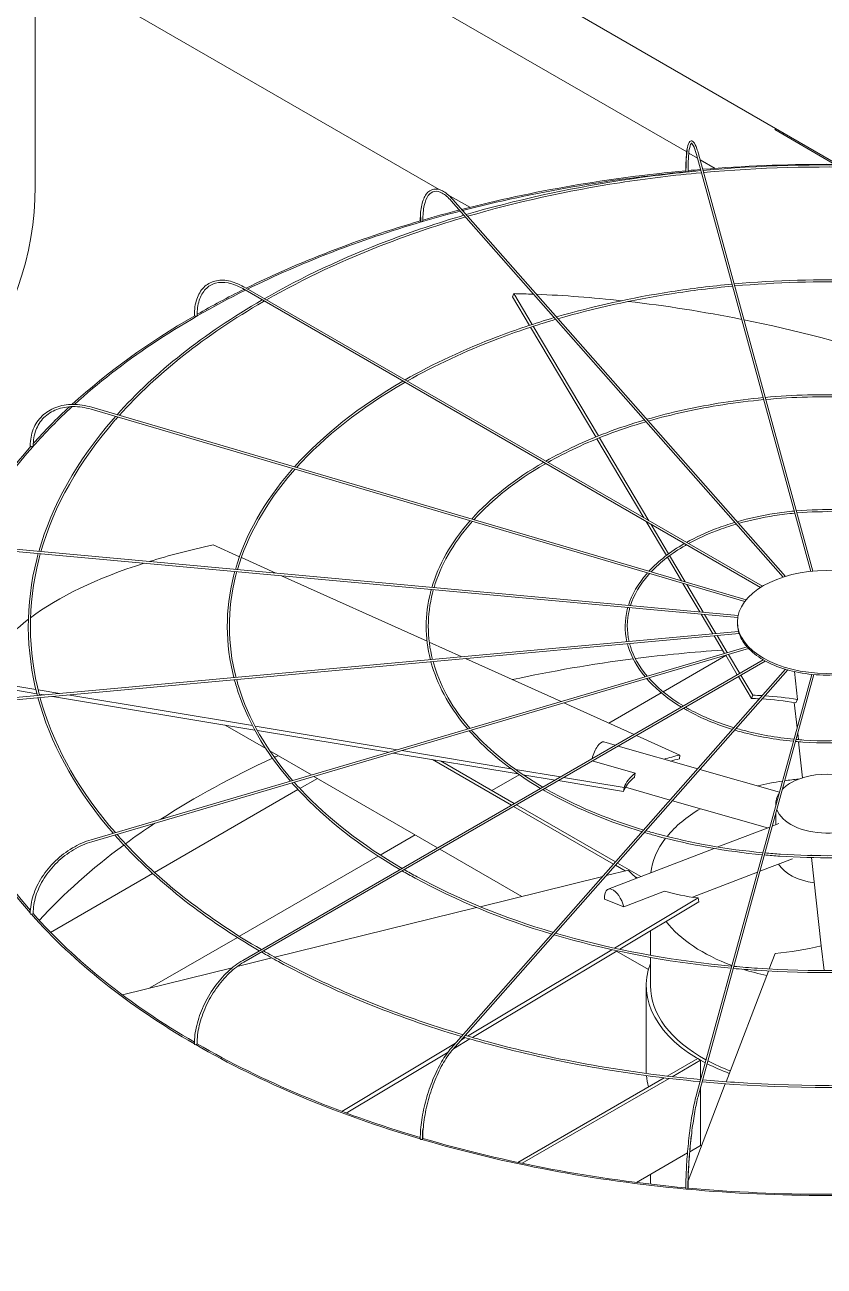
# Model space of a CAD drawing. Header units: millimetres. Extents: x -312439 to 477422, y -331570 to 212570.
# Drawn here: x 399934.5 to 400169.3, y 92411.2 to 92775.7 of the extents above; entities that cross this region are included whole.
import ezdxf

# ---------------------------------------------------------------- set-up
doc = ezdxf.new("R2010")
doc.units = ezdxf.units.MM

msp = doc.modelspace()

# ---------------------------------------------------------------- linework, layer by layer
at = {"color": 0, "linetype": 'Continuous', "lineweight": 0, "extrusion": (8.40036e-17, 0.816497, 0.57735)}
for p, q in [((400173.304, 92734.748), (399937.569, 92870.85)), ((399937.589, 92728.237), (399937.589, 92868.977)), ((399937.589, 92848.836), (400128.902, 92738.381)), ((400056.199, 92727.35), (399937.589, 92795.829)), ((400155.222, 92745.188), (400154.789, 92744.938)), ((400154.789, 92744.938), (400172.429, 92734.754)), ((400157.043, 92743.637), (400157.476, 92743.887)), ((400129.523, 92738.023), (400132.075, 92736.549)), ((400131.765, 92737.679), (400165.358, 92615.224)), ((400165.977, 92615.284), (400132.356, 92737.841)), ((400132.83, 92736.114), (400137.237, 92733.569)), ((400065.23, 92722.136), (400058.807, 92725.844)), ((400157.257, 92613.559), (400059.757, 92724.037)), ((400157.898, 92613.758), (400060.216, 92724.442)), ((400150.556, 92610.481), (399998.524, 92698.257)), ((400151.148, 92610.847), (399998.83, 92698.788)), ((400077.757, 92695.814), (400078.127, 92696.781)), ((400078.127, 92696.781), (400083.511, 92687.733)), ((400082.719, 92687.474), (400077.757, 92695.814)), ((400102.22, 92654.699), (400083.04, 92686.935)), ((400083.832, 92687.194), (400102.982, 92655.007)), ((400146.387, 92606.888), (399954.22, 92663.419)), ((400145.978, 92606.37), (399954.047, 92662.831)), ((400116.362, 92630.931), (400102.537, 92654.167)), ((400103.299, 92654.475), (400117.803, 92630.099)), ((400122.928, 92619.896), (400117.003, 92629.853)), ((400118.444, 92629.022), (400123.583, 92620.385)), ((399930.687, 92621.209), (400143.928, 92601.709)), ((400144.042, 92602.314), (399930.743, 92621.818)), ((399997.568, 92619.534), (399989.809, 92623.025)), ((400123.897, 92619.856), (400128.478, 92612.157)), ((400008.235, 92614.732), (399998.128, 92619.281)), ((400127.332, 92612.494), (400123.243, 92619.366)), ((400052.665, 92594.736), (400009.95, 92613.961)), ((400132.776, 92603.344), (400127.792, 92611.72)), ((400128.939, 92611.383), (400133.776, 92603.252)), ((400136.613, 92596.896), (400133.163, 92602.694)), ((400134.163, 92602.602), (400137.509, 92596.978)), ((399930.687, 92578.065), (400144.129, 92597.583)), ((400143.825, 92599.875), (400143.825, 92600.375)), ((399930.743, 92577.455), (400144.31, 92596.985)), ((400062.852, 92590.151), (400053.315, 92594.443)), ((400140.029, 92591.154), (400136.96, 92596.313)), ((400137.856, 92596.395), (400140.834, 92591.39)), ((399954.047, 92536.442), (400146.617, 92593.091)), ((399954.22, 92535.855), (400147.076, 92592.588)), ((400121.975, 92579.897), (400140.398, 92590.534)), ((400143.766, 92584.872), (400140.352, 92590.61)), ((400141.157, 92590.847), (400144.47, 92585.279)), ((399998.524, 92501.017), (400151.378, 92589.267)), ((399998.83, 92500.486), (400151.997, 92588.917)), ((400092.01, 92577.028), (400063.988, 92589.64)), ((399921.404, 92583.252), (399937.791, 92580.523)), ((400157.934, 92586.482), (400059.757, 92475.237)), ((400158.584, 92586.294), (400060.216, 92474.831)), ((400131.765, 92461.595), (400165.619, 92585)), ((400132.356, 92461.433), (400166.239, 92584.944)), ((400147.911, 92577.907), (400144.08, 92584.346)), ((400144.783, 92584.752), (400148.281, 92578.874)), ((400161.434, 92577.599), (400160.521, 92585.808)), ((399938.094, 92579.3), (399921.239, 92582.106)), ((399938.448, 92580.414), (399944.802, 92579.356)), ((400106.056, 92570.706), (400121.409, 92579.571)), ((399940.256, 92578.94), (399938.755, 92579.19)), ((400002.073, 92568.649), (399942.641, 92578.543)), ((399947.187, 92578.959), (400001.391, 92569.935)), ((400113.459, 92567.374), (400092.868, 92576.642)), ((400147.911, 92577.907), (400148.281, 92578.874)), ((400160.49, 92576.728), (400161.315, 92569.311)), ((400005.336, 92563.186), (399993.363, 92570.099)), ((400002.147, 92569.809), (400043.862, 92562.864)), ((400041.317, 92562.115), (400002.841, 92568.521)), ((400104.58, 92565.136), (400107.926, 92564.18)), ((400126.932, 92561.311), (400114.147, 92567.065)), ((400161.498, 92567.664), (400161.703, 92565.823)), ((400161.772, 92565.203), (400162.947, 92554.637)), ((400018.71, 92555.465), (400006.528, 92562.498)), ((400079.396, 92555.775), (400042.703, 92561.884)), ((400045.248, 92562.633), (400077.277, 92557.301)), ((400108.746, 92563.946), (400132.146, 92557.261)), ((400126.767, 92560.166), (400126.932, 92561.311)), ((400054.218, 92559.967), (400077.424, 92546.569)), ((400078.29, 92547.069), (400056.652, 92559.562)), ((400101.177, 92559.576), (400113.8, 92555.97)), ((400015.301, 92551.493), (400020.445, 92554.463)), ((400055.77, 92534.068), (400019.442, 92555.042)), ((400071.703, 92550.873), (400079.758, 92555.524)), ((400078.621, 92557.077), (400091.818, 92554.88)), ((400090.241, 92553.97), (400080.82, 92555.538)), ((400110.352, 92550.621), (400091.192, 92553.811)), ((400092.768, 92554.722), (400110.517, 92551.767)), ((400132.798, 92557.075), (400156.13, 92550.409)), ((399972.627, 92526.855), (400014.757, 92551.179)), ((400110.352, 92550.621), (400110.517, 92551.767)), ((400110.918, 92551.828), (400124.042, 92548.079)), ((400108.009, 92529.911), (400078.902, 92546.716)), ((400124.694, 92547.892), (400152.649, 92539.906)), ((400155.084, 92547.028), (400155.084, 92546.599)), ((400078.036, 92546.216), (400107.424, 92529.249)), ((400155.084, 92544.284), (400155.084, 92540.843)), ((400138.091, 92534.306), (400153.319, 92540.164)), ((400154.029, 92540.437), (400155.974, 92541.185)), ((400038.928, 92531.95), (400049.183, 92537.871)), ((400080.485, 92519.799), (400056.383, 92533.714)), ((400105.866, 92521.911), (400136.963, 92533.873)), ((400165.486, 92531.803), (400165.459, 92532.046)), ((399997.572, 92508.073), (400038.333, 92531.606)), ((400107.965, 92528.936), (400110.841, 92527.276)), ((400115.468, 92525.604), (400108.55, 92529.599)), ((400150.396, 92527.195), (400159.943, 92530.867)), ((400168.434, 92505.289), (400165.554, 92531.189)), ((399942.117, 92509.24), (399972.07, 92526.534)), ((400104.251, 92525.653), (400068.234, 92516.781)), ((400111.774, 92527.506), (400105.294, 92525.91)), ((400113.476, 92525.755), (400114.429, 92525.205)), ((400130.57, 92519.568), (400149.686, 92526.922)), ((400110.493, 92516.749), (400122.426, 92521.339)), ((400104.797, 92519.018), (400110.493, 92516.749)), ((400107.704, 92504.611), (400132.296, 92519.331)), ((400132.502, 92518.199), (400109.245, 92504.278)), ((400132.502, 92518.199), (400132.296, 92519.331)), ((400067.229, 92516.534), (400007.961, 92501.935)), ((399971.299, 92492.904), (399996.973, 92507.727)), ((400118.26, 92502.518), (400118.26, 92509.675)), ((400064.562, 92478.787), (400106.938, 92504.153)), ((400108.474, 92503.817), (400065.975, 92478.378)), ((400117.675, 92498.327), (400108.323, 92503.727)), ((400154.903, 92503.025), (400153.164, 92498.487)), ((400168.434, 92505.289), (400169.242, 92498.023)), ((400007.087, 92501.72), (399996.895, 92499.209)), ((400118.26, 92493.586), (400118.26, 92501.896)), ((399995.448, 92498.853), (399963.188, 92490.907)), ((400152.934, 92497.886), (400140.479, 92465.378)), ((400117.035, 92468.583), (400117.035, 92493.586)), ((400065.256, 92477.948), (400060.403, 92475.043)), ((400062.75, 92477.703), (400063.846, 92478.358)), ((400027.618, 92456.674), (400061.019, 92476.666)), ((400058.83, 92474.102), (400028.91, 92456.192)), ((400132.135, 92472.19), (400123.193, 92467.027)), ((400124.636, 92466.86), (400133.001, 92471.69)), ((400133.001, 92471.69), (400132.135, 92472.19)), ((400133.001, 92471.69), (400133.001, 92466.101)), ((400122.308, 92466.516), (400079.322, 92441.698)), ((400080.589, 92441.43), (400123.746, 92466.346)), ((400140.25, 92464.781), (400129.328, 92436.274)), ((400133.001, 92463.786), (400133.001, 92446.687)), ((400129.133, 92444.453), (400114.162, 92435.81)), ((400133.001, 92446.687), (400129.798, 92444.837)), ((400118.26, 92437.189), (400118.26, 92438.176)), ((400128.65, 92434.504), (400128.547, 92434.236))]:
    msp.add_line(p, q, dxfattribs=at)
at = {"color": 0, "linetype": 'Continuous', "lineweight": 0}
for centre, major_axis, ratio, start_param, end_param in [((400170.06, 92583.364), (-262.225, 0), 0.5773503, 4.8709744, 5.1337903), ((400170.06, 92583.364), (-261.613, 0), 0.5773503, 4.8702538, 5.1336735), ((400128.955, 92732.871), (0.306, 0), 0.5773503, 3.1415927, 3.7072911), ((400129.003, 92732.697), (0.306, 0.001), 0.5647458, 3.2969897, 4.867786), ((400129.003, 92732.697), (0.306, 0.001), 0.5647458, 4.867786, 6.2831853), ((400170.06, 92583.364), (-261.613, 0), 0.5773503, 4.8601846, 4.8693633), ((400170.06, 92583.364), (-262.225, 0), 0.5773503, 4.8542575, 4.8684283), ((400170.06, 92583.364), (-262.225, 0), 0.5773503, 4.5737285, 4.8518651), ((399675.364, 92728.237), (262.225, 0), 0.5773503, 5.4977871, 6.2831853), ((400170.06, 92583.364), (-262.225, 0), 0.5773503, 5.1849758, 5.420347), ((400170.06, 92583.364), (-261.613, 0), 0.5773503, 5.183912, 5.4201653), ((400050.974, 92718.243), (0.306, 0), 0.5773503, 3.1415927, 4.134446), ((400051.113, 92718.085), (0.306, 0.003), 0.5659728, 3.6079382, 5.1787345), ((400051.113, 92718.085), (0.306, 0.003), 0.5659728, 5.1787345, 6.2831853), ((400170.06, 92583.364), (-261.613, 0), 0.5773503, 5.1364588, 5.1836819), ((400170.06, 92583.364), (-262.225, 0), 0.5773503, 5.1365691, 5.1818933), ((400170.06, 92583.364), (-261.613, 0), 0.5773503, 5.4234857, 5.718128), ((400170.06, 92583.364), (-262.225, 0), 0.5773503, 5.4236595, 5.4949761), ((400170.43, 92541.648), (-236.033, 90.421), 0.5343599, 5.2814302, 5.3074736), ((400170.43, 92541.648), (-236.033, 90.421), 0.5343599, 5.1688261, 5.2776752), ((400170.43, 92541.648), (-236.033, 90.421), 0.5343599, 5.0198116, 5.1604272), ((400170.06, 92583.364), (-262.225, 0), 0.5773503, 5.4989549, 5.7196003), ((399984.639, 92690.417), (0.306, 0), 0.5773503, 3.1415927, 4.450555), ((399984.855, 92690.292), (0.306, 0.004), 0.5683066, 3.9193388, 5.4901351), ((399984.855, 92690.292), (0.306, 0.004), 0.5683066, 5.4901351, 6.2831853), ((400170.43, 92541.648), (-236.033, 90.421), 0.5343599, 4.8289255, 5.0170065), ((400170.06, 92583.364), (-261.613, 0), 0.5773503, 5.7230202, 5.8115447), ((400170.06, 92583.364), (-262.225, 0), 0.5773503, 5.7247725, 5.8068149), ((400170.06, 92583.364), (-262.225, 0), 0.5773503, 5.8129334, 6.0685314), ((400170.06, 92583.364), (-261.613, 0), 0.5773503, 5.8119417, 6.0598961), ((399936.444, 92652.119), (0.306, 0), 0.5773503, 3.1415927, 4.7647143), ((399936.717, 92652.039), (0.306, 0.005), 0.5715189, 4.2314546, 5.8022509), ((399936.717, 92652.039), (0.306, 0.005), 0.5715189, 5.8022509, 6.2831853), ((400170.225, 92541.826), (-250.189, 35.961), 0.3284711, 5.5638228, 5.6785471), ((400170.225, 92541.826), (-250.189, 35.961), 0.3284711, 5.6885713, 5.965771), ((400170.225, 92541.826), (-250.189, 35.961), 0.3284711, 5.9728515, 6.2156373), ((400169.952, 92599.875), (-26.126, 0), 0.5773503, 0, 0.1535113), ((400169.952, 92599.875), (-26.126, 0), 0.5773503, 0.160648, 0.4676706), ((400170.06, 92442.124), (-261.613, 0), 0.5773503, 4.8296672, 4.9289778), ((400169.952, 92599.875), (-26.126, 0), 0.5773503, 0.4748072, 0.7818298), ((400170.06, 92442.124), (-261.613, 0), 0.5773503, 4.9315023, 5.0730373), ((400169.952, 92599.875), (-26.126, 0), 0.5773503, 0.7889665, 1.0959891), ((400169.952, 92599.875), (-26.126, 0), 0.5773503, 1.1031258, 1.4101484), ((400169.952, 92599.875), (-26.126, 0), 0.5773503, 1.417285, 1.7243076), ((400170.06, 92540.681), (-56.639, 21.698), 0.5343599, 5.2632147, 5.3074736), ((400170.43, 92541.648), (56.639, -21.698), 0.5343599, 2.113134, 2.1658809), ((400170.06, 92540.681), (-56.639, 21.698), 0.5343599, 5.0728277, 5.2488944), ((400170.43, 92541.648), (56.639, -21.698), 0.5343599, 1.92896, 2.0989228), ((400103.062, 92559.821), (1.518, 5.315), 0.3621096, 0, 1.5955332), ((400170.06, 92442.124), (-261.613, 0), 0.5773503, 5.3759613, 5.381266), ((400170.225, 92541.826), (-60.036, 8.629), 0.3284711, 5.5638228, 5.6832782), ((400170.06, 92583.364), (-262.225, 0), 0.5773503, 0.15775, 0.4689102), ((400170.06, 92583.364), (-261.613, 0), 0.5773503, 0.1573017, 0.4645126), ((400170.06, 92442.124), (-261.613, 0), 0.5773503, 5.3840325, 5.5566031), ((400170.06, 92540.681), (-60.036, 8.629), 0.3284711, 5.5638228, 5.6281345), ((400170.06, 92540.681), (-60.036, 8.629), 0.3284711, 5.9809914, 6.2156373), ((400170.225, 92541.826), (-60.036, 8.629), 0.3284711, 5.9787164, 6.2156373), ((400170.06, 92524.716), (-51.8, 0), 0.5773503, 4.8725497, 4.9536635), ((400170.06, 92547.028), (-14.976, 0), 0.5773503, 3.6916997, 5.4977871), ((400170.06, 92524.716), (-51.8, 0), 0.5773503, 4.9668384, 5.1151413), ((400170.06, 92547.028), (-14.976, 0), 0.5773503, 5.4977871, 5.7722245), ((400170.06, 92547.028), (-14.976, 0), 0.5773503, 5.9253681, 6.3268432), ((400170.06, 92524.716), (-51.8, 0), 0.5773503, 5.5125312, 5.8454489), ((400170.06, 92547.028), (-14.976, 0), 0.5773503, 0.1968015, 2.9056449), ((400170.06, 92442.124), (-261.613, 0), 0.5773503, 5.5668053, 5.6187776), ((400170.06, 92524.716), (-51.8, 0), 0.5773503, 5.864801, 6.2160224), ((400170.06, 92442.124), (-261.613, 0), 0.5773503, 5.6218563, 5.7966666), ((400170.06, 92532.121), (-14.976, 0), 0.5773503, 0.3310244, 1.3226651), ((400169.854, 92541.812), (-59.674, -10.853), 0.3443205, 0.1772511, 0.3142745), ((400107.851, 92516.752), (-1.984, 5.159), 0.4527097, 4.5393785, 7.2340672), ((400169.854, 92541.812), (-59.674, -10.853), 0.3443205, 0.5921448, 0.8290657), ((399936.444, 92514.735), (0.306, 0), 0.5773503, 3.1415927, 5.7071921), ((400170.06, 92583.364), (-262.225, 0), 0.5773503, 0.4717795, 0.7837457), ((399936.717, 92514.815), (0.306, 0.005), 0.5830421, 5.1737369, 6.2831853), ((400170.06, 92583.364), (-261.613, 0), 0.5773503, 0.4715588, 0.781436), ((400170.06, 92524.716), (-51.8, 0), 0.5773503, 0.4237953, 1.0021877), ((400169.69, 92541.62), (-56.425, -22.248), 0.5660586, 1.0925617, 1.3294826), ((400170.06, 92493.586), (-53.025, 0), 0.5773503, 6.0678252, 7.1147249), ((400170.06, 92524.716), (-51.8, 0), 0.5773503, 1.0153625, 1.0203014), ((400170.06, 92524.716), (-51.8, 0), 0.5773503, 1.0757224, 1.2236785), ((400170.06, 92493.586), (51.8, 0), 0.5773503, 3.1415927, 3.9574848), ((399984.639, 92476.436), (0.306, 0), 0.5773503, 3.1415927, 6.0213513), ((400170.06, 92583.364), (-262.225, 0), 0.5773503, 0.7858257, 1.0981183), ((399984.855, 92476.561), (0.306, 0.004), 0.5862544, 5.4898935, 6.2831853), ((400170.06, 92583.364), (-261.613, 0), 0.5773503, 0.7858227, 1.096892), ((400170.06, 92493.586), (-53.025, 0), 0.5773503, 0.8456372, 1.0001122), ((400170.06, 92493.586), (51.8, 0), 0.5773503, 3.9720631, 4.1329788), ((400170.06, 92468.583), (53.025, 0), 0.5773503, 3.1415927, 3.1671433), ((400170.06, 92468.583), (53.025, 0), 0.5773503, 3.1875095, 3.2970925), ((400050.974, 92448.611), (-0.306, 0), 0.5773503, 0, 3.1415927), ((400170.06, 92583.364), (-262.225, 0), 0.5773503, 1.0998851, 1.4125333), ((400051.113, 92448.768), (-0.306, -0.003), 0.5885883, 2.6652649, 3.1415927), ((400170.06, 92583.364), (-261.613, 0), 0.5773503, 1.1000981, 1.4118355), ((400170.06, 92468.583), (53.025, 0), 0.5773503, 3.9385413, 3.9453811), ((400170.06, 92442.624), (262.225, 0), 0.5773503, 3.1415927, 5.4977871), ((400170.06, 92437.189), (51.8, 0), 0.5773503, 3.1415927, 3.2048035), ((400128.955, 92433.982), (-0.306, 0), 0.5773503, 0, 3.1415927), ((400170.06, 92583.364), (-262.225, 0), 0.5773503, 1.4139544, 1.727034), ((400129.003, 92434.157), (-0.306, -0.001), 0.5898153, 2.9827557, 3.1415927), ((400170.06, 92583.364), (-261.613, 0), 0.5773503, 1.41439, 1.726367)]:
    msp.add_ellipse(centre, major_axis=major_axis, ratio=ratio, start_param=start_param, end_param=end_param, dxfattribs=at)
msp.add_ellipse((400169.952, 92600.375), major_axis=(26.126, 0), ratio=0.5773503, dxfattribs=at)
for points, knots in [([(400128.648, 92732.871), (400128.648, 92734.575), (400128.7, 92736.092), (400128.903, 92738.61), (400129.052, 92739.61), (400129.454, 92741.031), (400129.68, 92741.547), (400130.465, 92741.662), (400130.713, 92741.515), (400131.264, 92740.929), (400131.572, 92740.275), (400132.051, 92738.893), (400132.204, 92738.395), (400132.356, 92737.841)], [4.712389, 4.712389, 4.712389, 4.712389, 5.0265482, 5.0265482, 5.3407075, 5.3407075, 5.6548668, 5.6548668, 5.8236028, 5.8236028, 6.1377621, 6.1377621, 6.2831853, 6.2831853, 6.2831853, 6.2831853]), ([(400131.765, 92737.679), (400131.447, 92738.839), (400131.128, 92739.731), (400130.571, 92740.812), (400130.322, 92740.962), (400130.296, 92740.962), (400130.091, 92740.813), (400129.739, 92739.648), (400129.594, 92738.798), (400129.384, 92736.555), (400129.322, 92735.125), (400129.309, 92733.236), (400129.308, 92732.969), (400129.309, 92732.698)], [0, 0, 0, 0, 0.3152669, 0.3152669, 0.6094726, 0.6094726, 0.9267406, 0.9267406, 1.2208373, 1.2208373, 1.5356304, 1.5356304, 1.5863402, 1.5863402, 1.5863402, 1.5863402]), ([(400129.03, 92739.007), (400129.021, 92738.946), (400129.012, 92738.885), (400128.86, 92737.798), (400128.766, 92736.494), (400128.703, 92734.257), (400128.694, 92733.497), (400128.696, 92732.696)], [1.10131175, 1.10131175, 1.10131175, 1.10131175, 1.12076762, 1.12076762, 1.43803566, 1.43803566, 1.5863026, 1.5863026, 1.5863026, 1.5863026]), ([(400133.075, 92732.905), (400125.068, 92732.168), (400117.128, 92731.19), (400093.701, 92727.565), (400078.539, 92724.217), (400064.132, 92720.006)], [5.65586592, 5.65586592, 5.65586592, 5.65586592, 5.75969853, 5.75969853, 5.96646224, 5.96646224, 5.96646224, 5.96646224]), ([(400206.209, 92732.961), (400198.714, 92733.639), (400191.163, 92734.106), (400166.935, 92734.922), (400150.177, 92734.452), (400133.695, 92732.961)], [5.342386, 5.342386, 5.342386, 5.342386, 5.43953692, 5.43953692, 5.65318828, 5.65318828, 5.65318828, 5.65318828]), ([(400206.044, 92732.361), (400198.526, 92733.039), (400190.951, 92733.505), (400166.832, 92734.304), (400150.21, 92733.835), (400133.859, 92732.361)], [5.34285963, 5.34285963, 5.34285963, 5.34285963, 5.44045758, 5.44045758, 5.65271466, 5.65271466, 5.65271466, 5.65271466]), ([(400133.24, 92732.305), (400125.162, 92731.563), (400117.153, 92730.578), (400093.832, 92726.959), (400078.836, 92723.652), (400064.58, 92719.498)], [5.65539644, 5.65539644, 5.65539644, 5.65539644, 5.76029586, 5.76029586, 5.96514032, 5.96514032, 5.96514032, 5.96514032]), ([(400050.667, 92718.243), (400050.667, 92719.958), (400050.818, 92721.507), (400051.414, 92724.133), (400051.859, 92725.211), (400053.04, 92726.796), (400053.789, 92727.302), (400055.429, 92727.586), (400056.288, 92727.413), (400058.102, 92726.493), (400059.066, 92725.707), (400060.091, 92724.584), (400060.154, 92724.514), (400060.216, 92724.442)], [4.712389, 4.712389, 4.712389, 4.712389, 5.0265482, 5.0265482, 5.3407075, 5.3407075, 5.6548668, 5.6548668, 5.9484515, 5.9484515, 6.2626108, 6.2626108, 6.2831853, 6.2831853, 6.2831853, 6.2831853]), ([(400059.757, 92724.037), (400058.843, 92725.073), (400057.935, 92725.839), (400056.252, 92726.761), (400055.486, 92726.917), (400054.145, 92726.682), (400053.548, 92726.288), (400052.521, 92724.889), (400052.104, 92723.885), (400051.552, 92721.381), (400051.412, 92719.891), (400051.418, 92718.184), (400051.418, 92718.136), (400051.419, 92718.088)], [0, 0, 0, 0, 0.3146448, 0.3146448, 0.6289116, 0.6289116, 0.9461796, 0.9461796, 1.2634477, 1.2634477, 1.5772832, 1.5772832, 1.5863402, 1.5863402, 1.5863402, 1.5863402]), ([(400063.483, 92719.815), (400055.81, 92717.555), (400048.352, 92715.05), (400028.12, 92707.362), (400015.943, 92701.654), (400004.866, 92695.303)], [5.96956861, 5.96956861, 5.96956861, 5.96956861, 6.07987049, 6.07987049, 6.27966483, 6.27966483, 6.27966483, 6.27966483]), ([(400063.931, 92719.308), (400056.157, 92717.026), (400048.606, 92714.493), (400028.455, 92706.831), (400016.429, 92701.203), (400005.479, 92694.949)], [5.96825255, 5.96825255, 5.96825255, 5.96825255, 6.08012371, 6.08012371, 6.27780239, 6.27780239, 6.27780239, 6.27780239]), ([(400050.816, 92719.097), (400050.81, 92718.893), (400050.807, 92718.686), (400050.805, 92718.347), (400050.805, 92718.216), (400050.806, 92718.084)], [7.805980691, 7.805980691, 7.805980691, 7.805980691, 7.845140151, 7.845140151, 7.869416781, 7.869416781, 7.869416781, 7.869416781]), ([(399984.333, 92690.417), (399984.333, 92692.143), (399984.569, 92693.738), (399985.502, 92696.517), (399986.201, 92697.701), (399988, 92699.521), (399989.098, 92700.157), (399991.566, 92700.808), (399992.933, 92700.825), (399995.797, 92700.256), (399997.296, 92699.668), (399998.804, 92698.803), (399998.817, 92698.795), (399998.83, 92698.788)], [0, 0, 0, 0, 0.3141593, 0.3141593, 0.6283185, 0.6283185, 0.9411039, 0.9411039, 1.2538555, 1.2538555, 1.5680148, 1.5680148, 1.5707963, 1.5707963, 1.5707963, 1.5707963]), ([(399998.524, 92698.257), (399997.087, 92699.087), (399995.655, 92699.648), (399992.955, 92700.183), (399991.689, 92700.158), (399989.438, 92699.544), (399988.451, 92698.957), (399986.828, 92697.263), (399986.192, 92696.155), (399985.347, 92693.507), (399985.139, 92691.97), (399985.162, 92690.296)], [4.712389, 4.712389, 4.712389, 4.712389, 5.029657, 5.029657, 5.3469251, 5.3469251, 5.6641931, 5.6641931, 5.9814611, 5.9814611, 6.2987292, 6.2987292, 6.2987292, 6.2987292]), ([(400197.066, 92699.633), (400191.483, 92700.136), (400185.857, 92700.484), (400167.739, 92701.095), (400155.186, 92700.746), (400142.837, 92699.633)], [5.34296141, 5.34296141, 5.34296141, 5.34296141, 5.43938168, 5.43938168, 5.65261288, 5.65261288, 5.65261288, 5.65261288]), ([(400196.902, 92699.033), (400191.294, 92699.536), (400185.645, 92699.882), (400167.637, 92700.477), (400155.219, 92700.129), (400143.002, 92699.033)], [5.34359392, 5.34359392, 5.34359392, 5.34359392, 5.44060854, 5.44060854, 5.65198037, 5.65198037, 5.65198037, 5.65198037]), ([(400142.218, 92699.577), (400136.232, 92699.025), (400130.296, 92698.294), (400112.78, 92695.584), (400101.442, 92693.084), (400090.665, 92689.941)], [5.65618024, 5.65618024, 5.65618024, 5.65618024, 5.75959703, 5.75959703, 5.96555925, 5.96555925, 5.96555925, 5.96555925]), ([(400142.382, 92698.977), (400136.327, 92698.42), (400130.321, 92697.681), (400112.911, 92694.979), (400101.739, 92692.519), (400091.113, 92689.433)], [5.6555551, 5.6555551, 5.6555551, 5.6555551, 5.760393, 5.760393, 5.9637948, 5.9637948, 5.9637948, 5.9637948]), ([(400090.016, 92689.751), (400084.265, 92688.056), (400078.676, 92686.179), (400063.556, 92680.433), (400054.465, 92676.178), (400046.189, 92671.445)], [5.96969757, 5.96969757, 5.96969757, 5.96969757, 6.07982614, 6.07982614, 6.27841616, 6.27841616, 6.27841616, 6.27841616]), ([(400090.463, 92689.244), (400084.613, 92687.527), (400078.93, 92685.621), (400063.891, 92679.903), (400054.952, 92675.727), (400046.803, 92671.09)], [5.96794353, 5.96794353, 5.96794353, 5.96794353, 6.08016355, 6.08016355, 6.27592849, 6.27592849, 6.27592849, 6.27592849]), ([(400187.926, 92666.316), (400184.253, 92666.645), (400180.552, 92666.872), (400168.543, 92667.28), (400160.193, 92667.051), (400151.977, 92666.316)], [5.34408303, 5.34408303, 5.34408303, 5.34408303, 5.43906993, 5.43906993, 5.65149126, 5.65149126, 5.65149126, 5.65149126]), ([(399936.138, 92652.119), (399936.138, 92653.851), (399936.437, 92655.501), (399937.613, 92658.471), (399938.489, 92659.79), (399940.73, 92661.957), (399942.093, 92662.805), (399945.165, 92663.946), (399946.872, 92664.24), (399950.46, 92664.253), (399952.341, 92663.972), (399954.22, 92663.419)], [4.712389, 4.712389, 4.712389, 4.712389, 5.0265482, 5.0265482, 5.3407075, 5.3407075, 5.6548668, 5.6548668, 5.969026, 5.969026, 6.2831853, 6.2831853, 6.2831853, 6.2831853]), ([(399954.047, 92662.831), (399952.231, 92663.366), (399950.419, 92663.633), (399946.984, 92663.609), (399945.362, 92663.32), (399942.47, 92662.22), (399941.199, 92661.41), (399939.125, 92659.351), (399938.321, 92658.103), (399937.255, 92655.28), (399936.995, 92653.705), (399937.023, 92652.044)], [0, 0, 0, 0, 0.317268, 0.317268, 0.6345361, 0.6345361, 0.9518041, 0.9518041, 1.2690722, 1.2690722, 1.5863402, 1.5863402, 1.5863402, 1.5863402]), ([(400151.358, 92666.26), (400147.395, 92665.893), (400143.464, 92665.408), (400131.857, 92663.614), (400124.34, 92661.961), (400117.19, 92659.885)], [5.65683386, 5.65683386, 5.65683386, 5.65683386, 5.75939254, 5.75939254, 5.96383461, 5.96383461, 5.96383461, 5.96383461]), ([(400151.522, 92665.66), (400147.489, 92665.289), (400143.489, 92664.795), (400131.988, 92663.009), (400124.637, 92661.396), (400117.638, 92659.377)], [5.65589869, 5.65589869, 5.65589869, 5.65589869, 5.76058509, 5.76058509, 5.96118261, 5.96118261, 5.96118261, 5.96118261]), ([(400187.762, 92665.716), (400184.065, 92666.044), (400180.34, 92666.271), (400168.44, 92666.662), (400160.225, 92666.434), (400152.142, 92665.716)], [5.34503474, 5.34503474, 5.34503474, 5.34503474, 5.44090812, 5.44090812, 5.65053954, 5.65053954, 5.65053954, 5.65053954]), ([(399961.188, 92660.731), (399960.962, 92660.476), (399960.738, 92660.22), (399949.898, 92647.751), (399942.5, 92634.596), (399938.665, 92621.094)], [0.31387846, 0.31387846, 0.31387846, 0.31387846, 0.32022171, 0.32022171, 0.6228537, 0.6228537, 0.6228537, 0.6228537]), ([(399961.837, 92660.54), (399961.564, 92660.233), (399961.293, 92659.924), (399950.461, 92647.478), (399943.108, 92634.423), (399939.286, 92621.037)], [0.31209175, 0.31209175, 0.31209175, 0.31209175, 0.31977769, 0.31977769, 0.62202139, 0.62202139, 0.62202139, 0.62202139]), ([(400116.541, 92659.695), (400112.716, 92658.567), (400108.998, 92657.318), (400098.988, 92653.515), (400092.981, 92650.71), (400087.503, 92647.592)], [5.97003164, 5.97003164, 5.97003164, 5.97003164, 6.07973571, 6.07973571, 6.27604568, 6.27604568, 6.27604568, 6.27604568]), ([(400116.988, 92659.188), (400113.064, 92658.038), (400109.252, 92656.761), (400099.323, 92652.985), (400093.468, 92650.259), (400088.118, 92647.237)], [5.96740299, 5.96740299, 5.96740299, 5.96740299, 6.08024114, 6.08024114, 6.27230164, 6.27230164, 6.27230164, 6.27230164]), ([(400013.253, 92645.414), (400013.077, 92645.215), (400012.902, 92645.015), (400004.808, 92635.703), (399999.272, 92625.891), (399996.376, 92615.817)], [0.31368489, 0.31368489, 0.31368489, 0.31368489, 0.32029533, 0.32029533, 0.62093354, 0.62093354, 0.62093354, 0.62093354]), ([(400013.902, 92645.224), (400013.679, 92644.972), (400013.456, 92644.719), (400005.371, 92635.43), (399999.879, 92625.718), (399996.997, 92615.76)], [0.31130083, 0.31130083, 0.31130083, 0.31130083, 0.31970361, 0.31970361, 0.61980435, 0.61980435, 0.61980435, 0.61980435]), ([(400160.497, 92632.943), (400158.557, 92632.761), (400156.632, 92632.523), (400150.935, 92631.644), (400147.238, 92630.839), (400143.715, 92629.829)], [5.65878241, 5.65878241, 5.65878241, 5.65878241, 5.75876753, 5.75876753, 5.95869527, 5.95869527, 5.95869527, 5.95869527]), ([(400160.662, 92632.343), (400158.651, 92632.157), (400156.658, 92631.91), (400151.066, 92631.039), (400147.535, 92630.273), (400144.164, 92629.32)], [5.65692719, 5.65692719, 5.65692719, 5.65692719, 5.76114351, 5.76114351, 5.95335964, 5.95335964, 5.95335964, 5.95335964]), ([(400178.786, 92632.999), (400177.023, 92633.153), (400175.248, 92633.261), (400169.347, 92633.465), (400165.2, 92633.356), (400161.117, 92632.999)], [5.34742678, 5.34742678, 5.34742678, 5.34742678, 5.43812478, 5.43812478, 5.64814751, 5.64814751, 5.64814751, 5.64814751]), ([(400178.622, 92632.398), (400176.835, 92632.553), (400175.037, 92632.659), (400169.244, 92632.847), (400165.233, 92632.74), (400161.282, 92632.398)], [5.34934775, 5.34934775, 5.34934775, 5.34934775, 5.44178794, 5.44178794, 5.64622654, 5.64622654, 5.64622654, 5.64622654]), ([(400065.311, 92630.1), (400065.186, 92629.959), (400065.062, 92629.818), (400059.714, 92623.662), (400056.04, 92617.19), (400054.085, 92610.54)], [0.31344956, 0.31344956, 0.31344956, 0.31344956, 0.32044212, 0.32044212, 0.61727915, 0.61727915, 0.61727915, 0.61727915]), ([(400065.96, 92629.909), (400065.788, 92629.716), (400065.617, 92629.522), (400060.278, 92623.39), (400056.648, 92617.017), (400054.707, 92610.483)], [0.30986952, 0.30986952, 0.30986952, 0.30986952, 0.31955549, 0.31955549, 0.6155298, 0.6155298, 0.6155298, 0.6155298]), ([(400143.065, 92629.64), (400141.167, 92629.078), (400139.32, 92628.457), (400134.42, 92626.597), (400131.497, 92625.242), (400128.818, 92623.739)], [5.97102709, 5.97102709, 5.97102709, 5.97102709, 6.0794509, 6.0794509, 6.26898955, 6.26898955, 6.26898955, 6.26898955]), ([(400143.513, 92629.133), (400141.514, 92628.549), (400139.574, 92627.9), (400134.756, 92626.067), (400131.985, 92624.791), (400129.436, 92623.382)], [5.96578422, 5.96578422, 5.96578422, 5.96578422, 6.08045705, 6.08045705, 6.26142742, 6.26142742, 6.26142742, 6.26142742]), ([(399938.497, 92620.494), (399938.338, 92619.917), (399938.185, 92619.339), (399934.686, 92605.519), (399934.753, 92591.985), (399938.236, 92578.756)], [0.6273321, 0.6273321, 0.6273321, 0.6273321, 0.64026634, 0.64026634, 0.9362265, 0.9362265, 0.9362265, 0.9362265]), ([(399939.117, 92620.438), (399938.955, 92619.853), (399938.799, 92619.267), (399935.296, 92605.482), (399935.365, 92592), (399938.854, 92578.812)], [0.62653255, 0.62653255, 0.62653255, 0.62653255, 0.63973087, 0.63973087, 0.93697289, 0.93697289, 0.93697289, 0.93697289]), ([(399996.207, 92615.217), (399996.082, 92614.766), (399995.962, 92614.314), (399993.35, 92603.989), (399993.382, 92593.899), (399995.941, 92584.032)], [0.62689443, 0.62689443, 0.62689443, 0.62689443, 0.64035432, 0.64035432, 0.93404611, 0.93404611, 0.93404611, 0.93404611]), ([(399996.827, 92615.161), (399996.699, 92614.702), (399996.576, 92614.242), (399993.96, 92603.952), (399993.993, 92593.914), (399996.559, 92584.089)], [0.62582334, 0.62582334, 0.62582334, 0.62582334, 0.63964072, 0.63964072, 0.93502054, 0.93502054, 0.93502054, 0.93502054]), ([(400117.369, 92614.786), (400117.296, 92614.704), (400117.223, 92614.621), (400114.62, 92611.621), (400112.808, 92608.488), (400111.798, 92605.262)], [0.31275087, 0.31275087, 0.31275087, 0.31275087, 0.32087906, 0.32087906, 0.60646372, 0.60646372, 0.60646372, 0.60646372]), ([(400118.019, 92614.595), (400117.898, 92614.46), (400117.778, 92614.325), (400115.185, 92611.351), (400113.418, 92608.315), (400112.422, 92605.205)], [0.30556743, 0.30556743, 0.30556743, 0.30556743, 0.31911145, 0.31911145, 0.60263629, 0.60263629, 0.60263629, 0.60263629]), ([(400053.913, 92609.94), (400053.824, 92609.619), (400053.738, 92609.297), (400052.013, 92602.467), (400052.01, 92595.817), (400053.65, 92589.309)], [0.62618978, 0.62618978, 0.62618978, 0.62618978, 0.64052907, 0.64052907, 0.92987427, 0.92987427, 0.92987427, 0.92987427]), ([(400054.533, 92609.884), (400054.441, 92609.555), (400054.353, 92609.225), (400052.623, 92602.43), (400052.622, 92595.831), (400054.268, 92589.366)], [0.62457061, 0.62457061, 0.62457061, 0.62457061, 0.6394598, 0.6394598, 0.93127617, 0.93127617, 0.93127617, 0.93127617]), ([(400111.62, 92604.664), (400111.566, 92604.472), (400111.515, 92604.279), (400110.675, 92600.945), (400110.641, 92597.735), (400111.366, 92594.587)], [0.62410482, 0.62410482, 0.62410482, 0.62410482, 0.64104385, 0.64104385, 0.91753144, 0.91753144, 0.91753144, 0.91753144]), ([(400112.241, 92604.607), (400112.183, 92604.407), (400112.129, 92604.208), (400111.286, 92600.908), (400111.253, 92597.749), (400111.981, 92594.643)], [0.62079185, 0.62079185, 0.62079185, 0.62079185, 0.63891194, 0.63891194, 0.91997787, 0.91997787, 0.91997787, 0.91997787]), ([(400111.513, 92593.986), (400111.582, 92593.721), (400111.657, 92593.458), (400112.672, 92590.106), (400114.34, 92587.098), (400116.673, 92584.283)], [0.93516687, 0.93516687, 0.93516687, 0.93516687, 0.95843835, 0.95843835, 1.2316048, 1.2316048, 1.2316048, 1.2316048]), ([(400112.132, 92594.042), (400112.201, 92593.784), (400112.275, 92593.526), (400113.291, 92590.23), (400114.963, 92587.26), (400117.313, 92584.471)], [0.93813971, 0.93813971, 0.93813971, 0.93813971, 0.96156851, 0.96156851, 1.23828559, 1.23828559, 1.23828559, 1.23828559]), ([(400053.806, 92588.709), (400053.929, 92588.25), (400054.06, 92587.792), (400056.138, 92580.961), (400059.656, 92574.755), (400064.607, 92568.966)], [0.93878416, 0.93878416, 0.93878416, 0.93878416, 0.9592157, 0.9592157, 1.24402203, 1.24402203, 1.24402203, 1.24402203]), ([(400054.425, 92588.765), (400054.548, 92588.312), (400054.678, 92587.86), (400056.758, 92581.086), (400060.281, 92574.918), (400065.251, 92569.156)], [0.94031776, 0.94031776, 0.94031776, 0.94031776, 0.96078603, 0.96078603, 1.24747633, 1.24747633, 1.24747633, 1.24747633]), ([(399996.1, 92583.432), (399996.276, 92582.778), (399996.463, 92582.126), (399999.604, 92571.816), (400004.975, 92562.413), (400012.546, 92553.651)], [0.94000678, 0.94000678, 0.94000678, 0.94000678, 0.95947637, 0.95947637, 1.24820492, 1.24820492, 1.24820492, 1.24820492]), ([(399996.719, 92583.488), (399996.895, 92582.841), (399997.082, 92582.194), (400000.224, 92571.942), (400005.6, 92562.576), (400013.192, 92553.841)], [0.94103976, 0.94103976, 0.94103976, 0.94103976, 0.9605244, 0.9605244, 1.25053309, 1.25053309, 1.25053309, 1.25053309]), ([(400117.105, 92583.772), (400117.352, 92583.487), (400117.605, 92583.204), (400120.411, 92580.172), (400123.606, 92577.628), (400127.331, 92575.383)], [1.24820371, 1.24820371, 1.24820371, 1.24820371, 1.27608724, 1.27608724, 1.54927756, 1.54927756, 1.54927756, 1.54927756]), ([(400117.752, 92583.962), (400118.005, 92583.675), (400118.265, 92583.389), (400121.063, 92580.422), (400124.237, 92577.933), (400127.938, 92575.734)], [1.2552022, 1.2552022, 1.2552022, 1.2552022, 1.28394226, 1.28394226, 1.55644282, 1.55644282, 1.55644282, 1.55644282]), ([(399938.396, 92578.155), (399938.625, 92577.311), (399938.868, 92576.468), (399943.071, 92562.679), (399950.298, 92550.075), (399960.495, 92538.339)], [0.94070481, 0.94070481, 0.94070481, 0.94070481, 0.95960699, 0.95960699, 1.25038008, 1.25038008, 1.25038008, 1.25038008]), ([(399939.015, 92578.212), (399939.244, 92577.373), (399939.486, 92576.536), (399943.691, 92562.805), (399950.923, 92550.239), (399961.142, 92538.53)], [0.94148414, 0.94148414, 0.94148414, 0.94148414, 0.96039344, 0.96039344, 1.25213605, 1.25213605, 1.25213605, 1.25213605]), ([(400160.934, 92576.654), (400161.039, 92576.928), (400161.179, 92577.206), (400161.379, 92577.518), (400161.406, 92577.559), (400161.434, 92577.599)], [0, 0, 0, 0, 1.7008868, 1.7008868, 1.9577529, 1.9577529, 1.9577529, 1.9577529]), ([(400127.934, 92575.025), (400128.384, 92574.762), (400128.84, 92574.503), (400133.204, 92572.109), (400137.608, 92570.281), (400142.356, 92568.831)], [1.5639266, 1.5639266, 1.5639266, 1.5639266, 1.59638594, 1.59638594, 1.86940636, 1.86940636, 1.86940636, 1.86940636]), ([(400128.546, 92575.378), (400128.992, 92575.12), (400129.445, 92574.867), (400133.761, 92572.534), (400138.113, 92570.751), (400142.802, 92569.335)], [1.5712561, 1.5712561, 1.5712561, 1.5712561, 1.60358263, 1.60358263, 1.87454698, 1.87454698, 1.87454698, 1.87454698]), ([(400065.047, 92568.457), (400065.5, 92567.938), (400065.965, 92567.423), (400071.675, 92561.281), (400078.286, 92556.087), (400086.013, 92551.528)], [1.2523872, 1.2523872, 1.2523872, 1.2523872, 1.27803342, 1.27803342, 1.55997281, 1.55997281, 1.55997281, 1.55997281]), ([(400065.694, 92568.648), (400066.154, 92568.126), (400066.625, 92567.608), (400072.327, 92561.532), (400078.918, 92556.393), (400086.622, 92551.88)], [1.2559207, 1.2559207, 1.2559207, 1.2559207, 1.28197401, 1.28197401, 1.56361702, 1.56361702, 1.56361702, 1.56361702]), ([(400143.002, 92568.636), (400143.623, 92568.452), (400144.251, 92568.274), (400149.749, 92566.784), (400154.927, 92565.852), (400160.226, 92565.34)], [1.88173801, 1.88173801, 1.88173801, 1.88173801, 1.91726722, 1.91726722, 2.19052772, 2.19052772, 2.19052772, 2.19052772]), ([(400143.449, 92569.143), (400144.071, 92568.961), (400144.699, 92568.785), (400150.111, 92567.339), (400155.192, 92566.436), (400160.39, 92565.94)], [1.88697171, 1.88697171, 1.88697171, 1.88697171, 1.922693, 1.922693, 2.19235404, 2.19235404, 2.19235404, 2.19235404]), ([(400160.845, 92565.282), (400161.561, 92565.218), (400162.279, 92565.161), (400168.332, 92564.746), (400173.752, 92564.803), (400179.059, 92565.282)], [2.20116261, 2.20116261, 2.20116261, 2.20116261, 2.23802396, 2.23802396, 2.51122637, 2.51122637, 2.51122637, 2.51122637]), ([(400161.009, 92565.882), (400161.76, 92565.816), (400162.513, 92565.757), (400168.459, 92565.363), (400173.73, 92565.422), (400178.894, 92565.882)], [2.2030547, 2.2030547, 2.2030547, 2.2030547, 2.24193573, 2.24193573, 2.50933428, 2.50933428, 2.50933428, 2.50933428]), ([(400113.8, 92555.97), (400113.788, 92555.917), (400113.777, 92555.863), (400113.694, 92555.457), (400113.635, 92555.113), (400113.588, 92554.788)], [52.4705624, 52.4705624, 52.4705624, 52.4705624, 52.7274285, 52.7274285, 54.4283153, 54.4283153, 54.4283153, 54.4283153]), ([(400012.989, 92553.143), (400013.649, 92552.39), (400014.325, 92551.642), (400022.939, 92542.391), (400032.967, 92534.546), (400044.698, 92527.675)], [1.25379638, 1.25379638, 1.25379638, 1.25379638, 1.27868669, 1.27868669, 1.5635663, 1.5635663, 1.5635663, 1.5635663]), ([(400013.637, 92553.334), (400014.303, 92552.578), (400014.985, 92551.827), (400023.592, 92542.643), (400033.6, 92534.852), (400045.308, 92528.028)], [1.25615972, 1.25615972, 1.25615972, 1.25615972, 1.28131662, 1.28131662, 1.56600951, 1.56600951, 1.56600951, 1.56600951]), ([(400086.621, 92551.172), (400087.472, 92550.677), (400088.337, 92550.189), (400097.152, 92545.372), (400106.138, 92541.68), (400115.83, 92538.773)], [1.56734097, 1.56734097, 1.56734097, 1.56734097, 1.5981909, 1.5981909, 1.87714164, 1.87714164, 1.87714164, 1.87714164]), ([(400087.233, 92551.525), (400088.081, 92551.036), (400088.942, 92550.554), (400097.709, 92545.797), (400106.643, 92542.15), (400116.276, 92539.279)], [1.57102631, 1.57102631, 1.57102631, 1.57102631, 1.60180119, 1.60180119, 1.87974458, 1.87974458, 1.87974458, 1.87974458]), ([(399936.138, 92514.735), (399936.138, 92516.467), (399936.437, 92518.282), (399937.599, 92521.902), (399938.462, 92523.708), (399940.667, 92527.137), (399942.008, 92528.76), (399945.039, 92531.67), (399946.729, 92532.956), (399950.293, 92535.066), (399952.169, 92535.89), (399954.047, 92536.442)], [4.712389, 4.712389, 4.712389, 4.712389, 5.0265482, 5.0265482, 5.3407075, 5.3407075, 5.6548668, 5.6548668, 5.969026, 5.969026, 6.2831853, 6.2831853, 6.2831853, 6.2831853]), ([(399954.22, 92535.855), (399952.404, 92535.321), (399950.585, 92534.519), (399947.126, 92532.461), (399945.487, 92531.205), (399942.554, 92528.363), (399941.261, 92526.779), (399939.15, 92523.443), (399938.333, 92521.692), (399937.255, 92518.202), (399936.995, 92516.464), (399937.023, 92514.82)], [0, 0, 0, 0, 0.317268, 0.317268, 0.6345361, 0.6345361, 0.9518041, 0.9518041, 1.2690722, 1.2690722, 1.5863402, 1.5863402, 1.5863402, 1.5863402]), ([(399960.939, 92537.831), (399961.803, 92536.847), (399962.688, 92535.869), (399974.206, 92523.51), (399987.655, 92513.013), (400003.394, 92503.828)], [1.25457919, 1.25457919, 1.25457919, 1.25457919, 1.27901417, 1.27901417, 1.56542833, 1.56542833, 1.56542833, 1.56542833]), ([(399961.587, 92538.022), (399962.457, 92537.036), (399963.348, 92536.055), (399974.859, 92523.762), (399988.288, 92513.319), (400004.005, 92504.181)], [1.25635494, 1.25635494, 1.25635494, 1.25635494, 1.28098769, 1.28098769, 1.56726607, 1.56726607, 1.56726607, 1.56726607]), ([(400116.477, 92538.581), (400117.707, 92538.217), (400118.948, 92537.867), (400129.992, 92534.884), (400140.418, 92533.025), (400151.086, 92532.023)], [1.88333864, 1.88333864, 1.88333864, 1.88333864, 1.91863403, 1.91863403, 2.19480098, 2.19480098, 2.19480098, 2.19480098]), ([(400116.924, 92539.088), (400118.154, 92538.727), (400119.396, 92538.378), (400130.354, 92535.439), (400140.683, 92533.61), (400151.25, 92532.622)], [1.88596498, 1.88596498, 1.88596498, 1.88596498, 1.92135596, 1.92135596, 2.19572889, 2.19572889, 2.19572889, 2.19572889]), ([(400151.705, 92531.965), (400153.208, 92531.829), (400154.715, 92531.709), (400166.845, 92530.885), (400177.635, 92531.006), (400188.199, 92531.965)], [2.20014358, 2.20014358, 2.20014358, 2.20014358, 2.23901367, 2.23901367, 2.5122454, 2.5122454, 2.5122454, 2.5122454]), ([(400151.87, 92532.565), (400153.407, 92532.427), (400154.95, 92532.306), (400166.972, 92531.502), (400177.614, 92531.625), (400188.034, 92532.565)], [2.20108803, 2.20108803, 2.20108803, 2.20108803, 2.24097619, 2.24097619, 2.51130095, 2.51130095, 2.51130095, 2.51130095]), ([(400045.307, 92527.32), (400046.561, 92526.592), (400047.835, 92525.876), (400061.1, 92518.634), (400074.669, 92513.078), (400089.305, 92508.717)], [1.56848817, 1.56848817, 1.56848817, 1.56848817, 1.5987935, 1.5987935, 1.87973748, 1.87973748, 1.87973748, 1.87973748]), ([(400045.919, 92527.673), (400047.17, 92526.952), (400048.439, 92526.241), (400061.657, 92519.06), (400075.174, 92513.549), (400089.751, 92509.223)], [1.57094967, 1.57094967, 1.57094967, 1.57094967, 1.60120298, 1.60120298, 1.88148008, 1.88148008, 1.88148008, 1.88148008]), ([(400089.952, 92508.525), (400091.79, 92507.983), (400093.645, 92507.46), (400110.235, 92502.984), (400125.909, 92500.199), (400141.946, 92498.706)], [1.8838758, 1.8838758, 1.8838758, 1.8838758, 1.91908947, 1.91908947, 2.1962344, 2.1962344, 2.1962344, 2.1962344]), ([(400090.399, 92509.032), (400092.238, 92508.492), (400094.093, 92507.971), (400110.596, 92503.54), (400126.174, 92500.784), (400142.11, 92499.305)], [1.88562881, 1.88562881, 1.88562881, 1.88562881, 1.92090607, 1.92090607, 2.19685631, 2.19685631, 2.19685631, 2.19685631]), ([(400004.004, 92503.473), (400005.657, 92502.516), (400007.335, 92501.572), (400025.05, 92491.908), (400043.204, 92484.487), (400062.788, 92478.671)], [1.56912341, 1.56912341, 1.56912341, 1.56912341, 1.59909496, 1.59909496, 1.88107719, 1.88107719, 1.88107719, 1.88107719]), ([(400004.616, 92503.827), (400006.266, 92502.875), (400007.94, 92501.937), (400025.607, 92492.333), (400043.709, 92484.957), (400063.234, 92479.177)], [1.57097144, 1.57097144, 1.57097144, 1.57097144, 1.60090305, 1.60090305, 1.88238695, 1.88238695, 1.88238695, 1.88238695]), ([(399984.333, 92476.436), (399984.333, 92478.162), (399984.569, 92480.017), (399985.488, 92483.812), (399986.17, 92485.751), (399987.914, 92489.53), (399988.975, 92491.368), (399991.376, 92494.768), (399992.714, 92496.329), (399995.542, 92499.022), (399997.03, 92500.154), (399998.524, 92501.017)], [0, 0, 0, 0, 0.3141593, 0.3141593, 0.6283185, 0.6283185, 0.9424778, 0.9424778, 1.2566371, 1.2566371, 1.5707963, 1.5707963, 1.5707963, 1.5707963]), ([(399998.83, 92500.486), (399997.393, 92499.656), (399995.95, 92498.557), (399993.203, 92495.93), (399991.9, 92494.402), (399989.567, 92491.073), (399988.538, 92489.271), (399986.857, 92485.577), (399986.206, 92483.684), (399985.347, 92480.001), (399985.139, 92478.212), (399985.162, 92476.565)], [4.712389, 4.712389, 4.712389, 4.712389, 5.029657, 5.029657, 5.3469251, 5.3469251, 5.6641931, 5.6641931, 5.9814611, 5.9814611, 6.2987292, 6.2987292, 6.2987292, 6.2987292]), ([(400142.73, 92499.249), (400145.054, 92499.038), (400147.385, 92498.854), (400165.485, 92497.641), (400181.497, 92497.827), (400197.174, 92499.249)], [2.20043103, 2.20043103, 2.20043103, 2.20043103, 2.24065263, 2.24065263, 2.51195795, 2.51195795, 2.51195795, 2.51195795]), ([(400142.565, 92498.649), (400144.855, 92498.44), (400147.151, 92498.258), (400165.358, 92497.024), (400181.519, 92497.208), (400197.338, 92498.649)], [2.19980176, 2.19980176, 2.19980176, 2.19980176, 2.23934285, 2.23934285, 2.51258722, 2.51258722, 2.51258722, 2.51258722]), ([(400063.435, 92478.479), (400065.879, 92477.759), (400068.345, 92477.063), (400090.478, 92471.096), (400111.403, 92467.385), (400132.809, 92465.4)], [1.88418355, 1.88418355, 1.88418355, 1.88418355, 1.91931715, 1.91931715, 2.19696607, 2.19696607, 2.19696607, 2.19696607]), ([(400063.883, 92478.986), (400066.327, 92478.268), (400068.793, 92477.574), (400090.84, 92471.652), (400111.668, 92467.969), (400132.974, 92466)], [1.88549918, 1.88549918, 1.88549918, 1.88549918, 1.92068034, 1.92068034, 2.19743376, 2.19743376, 2.19743376, 2.19743376]), ([(400050.667, 92448.611), (400050.667, 92450.326), (400050.818, 92452.207), (400051.406, 92456.123), (400051.842, 92458.158), (400052.958, 92462.185), (400053.637, 92464.177), (400055.174, 92467.926), (400056.031, 92469.683), (400057.843, 92472.794), (400058.797, 92474.148), (400059.757, 92475.237)], [4.712389, 4.712389, 4.712389, 4.712389, 5.0265482, 5.0265482, 5.3407075, 5.3407075, 5.6548668, 5.6548668, 5.969026, 5.969026, 6.2831853, 6.2831853, 6.2831853, 6.2831853]), ([(400060.216, 92474.831), (400059.302, 92473.796), (400058.382, 92472.491), (400056.621, 92469.465), (400055.781, 92467.741), (400054.276, 92464.055), (400053.611, 92462.094), (400052.524, 92458.134), (400052.102, 92456.135), (400051.543, 92452.303), (400051.407, 92450.47), (400051.419, 92448.8), (400051.419, 92448.785), (400051.419, 92448.771)], [0, 0, 0, 0, 0.3146448, 0.3146448, 0.6317673, 0.6317673, 0.9490354, 0.9490354, 1.2663034, 1.2663034, 1.5835715, 1.5835715, 1.5863402, 1.5863402, 1.5863402, 1.5863402]), ([(400133.429, 92465.343), (400136.503, 92465.063), (400139.588, 92464.818), (400163.87, 92463.175), (400185.4, 92463.422), (400206.475, 92465.343)], [2.19964371, 2.19964371, 2.19964371, 2.19964371, 2.23950729, 2.23950729, 2.51274527, 2.51274527, 2.51274527, 2.51274527]), ([(400133.593, 92465.943), (400136.703, 92465.661), (400139.822, 92465.414), (400163.997, 92463.792), (400185.378, 92464.041), (400206.311, 92465.943)], [2.20011555, 2.20011555, 2.20011555, 2.20011555, 2.24049017, 2.24049017, 2.51227343, 2.51227343, 2.51227343, 2.51227343]), ([(400128.648, 92433.982), (400128.648, 92435.686), (400128.7, 92437.576), (400128.902, 92441.546), (400129.051, 92443.626), (400129.434, 92447.775), (400129.668, 92449.843), (400130.195, 92453.765), (400130.489, 92455.62), (400131.11, 92458.936), (400131.437, 92460.398), (400131.765, 92461.595)], [4.712389, 4.712389, 4.712389, 4.712389, 5.0265482, 5.0265482, 5.3407075, 5.3407075, 5.6548668, 5.6548668, 5.969026, 5.969026, 6.2831853, 6.2831853, 6.2831853, 6.2831853]), ([(400132.356, 92461.433), (400132.038, 92460.272), (400131.718, 92458.842), (400131.107, 92455.576), (400130.816, 92453.739), (400130.296, 92449.85), (400130.066, 92447.799), (400129.69, 92443.69), (400129.545, 92441.631), (400129.352, 92437.714), (400129.304, 92435.855), (400129.309, 92434.179), (400129.309, 92434.168), (400129.309, 92434.158)], [0, 0, 0, 0, 0.3152669, 0.3152669, 0.6325349, 0.6325349, 0.949803, 0.949803, 1.267071, 1.267071, 1.584339, 1.584339, 1.5863402, 1.5863402, 1.5863402, 1.5863402]), ([(400129.261, 92433.982), (400129.261, 92435.674), (400129.312, 92437.554), (400129.513, 92441.506), (400129.662, 92443.578), (400129.977, 92446.993), (400130.12, 92448.34), (400130.276, 92449.655)], [4.71238898, 4.71238898, 4.71238898, 4.71238898, 5.02654825, 5.02654825, 5.34070751, 5.34070751, 5.54584713, 5.54584713, 5.54584713, 5.54584713])]:
    msp.add_open_spline(points, degree=3, knots=knots, dxfattribs=at)
for points in [[(400004.252, 92694.95), (399987.155, 92685.076), (399972.723, 92673.66), (399961.637, 92661.237)], [(400004.587, 92694.436), (399987.625, 92684.643), (399973.302, 92673.335), (399962.288, 92661.046)], [(400004.865, 92694.596), (400004.772, 92694.543), (400004.68, 92694.49), (400004.587, 92694.436)], [(400045.575, 92671.092), (400032.804, 92663.717), (400022.012, 92655.195), (400013.704, 92645.92)], [(400045.9, 92670.573), (400033.268, 92663.28), (400022.59, 92654.867), (400014.355, 92645.729)], [(400046.188, 92670.738), (400046.092, 92670.683), (400045.996, 92670.628), (400045.9, 92670.573)], [(400086.888, 92647.24), (400078.444, 92642.362), (400071.292, 92636.733), (400065.763, 92630.606)], [(400087.214, 92646.721), (400078.908, 92641.925), (400071.871, 92636.406), (400066.415, 92630.414)], [(400087.501, 92646.886), (400087.405, 92646.831), (400087.309, 92646.776), (400087.214, 92646.721)], [(400128.202, 92623.388), (400124.083, 92621.008), (400120.573, 92618.271), (400117.825, 92615.291)], [(400128.527, 92622.868), (400124.548, 92620.571), (400121.154, 92617.944), (400118.481, 92615.097)], [(400128.815, 92623.034), (400128.719, 92622.979), (400128.623, 92622.924), (400128.527, 92622.868)], [(400051.28, 92448.611), (400051.28, 92449.551), (400051.326, 92450.545), (400051.418, 92451.578)]]:
    msp.add_open_spline(points, degree=3, dxfattribs=at)

doc.saveas('drawing.dxf')
